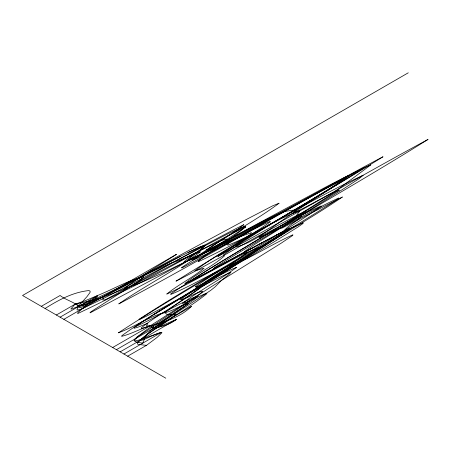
<?xml version="1.0" encoding="UTF-8"?>
<svg xmlns="http://www.w3.org/2000/svg" width="451" height="451" viewBox="0 0 451 451"><rect width="100%" height="100%" fill="white"/><g stroke="black" fill="none" stroke-linecap="round" stroke-linejoin="round"><path stroke-width="0.68" d="M56.341 315.007L75.114 304.166L91.846 300.473L104.463 296.611L142.888 281.819L164.429 272.128L202.499 253.383L326.4 186.725L344.203 177.531L348.567 175.552L349.17 175.749L345.455 178.438L328.334 187.233L229.057 241.302L213.002 249.504L200.464 254.589L187.757 260.808L90.132 312.836L90.082 312.436L94.321 309.572L137.905 281.74L142.702 278.154L143.717 276.604C127.639 280.629 112.987 289.283 97.641 295.495L97.546 296.093L94.473 299.492L94.084 300.259L94.8 300.389C132.29 283.888 166.819 260.977 204.613 245.124L205.318 245.254C200.12 251.083 192.78 254.702 187.464 260.436L187.757 260.808L189.493 260.351L192.769 258.998L212.376 249.307L344.006 178.184L364.228 167.597L370.654 164.97C358.043 174.543 345.1 183.839 332.511 193.496C279.316 228.172 223.346 258.553 170.67 293.979L170.799 294.441C192.712 285.246 213.024 272.579 234.757 262.956L235.569 263.023C198.547 288.522 158.38 309.397 121.883 335.662L121.685 336.316C130.959 334.056 139.477 329.247 148.576 326.315C163.769 322.24 180.011 317.611 191.512 306.33L116.414 349.688M128.197 283.786L83.548 306.539L79.686 307.751L79.105 307.52L78.778 305.304L75.114 304.166L70.858 308.958L71.596 309.087C105.912 295.287 138.316 277.049 172.355 262.544C182.097 259.996 190.953 255.007 200.419 251.776C174.638 271.045 145.307 285.517 118.793 303.895C201.529 260.238 281.717 211.733 364.228 167.597C316.14 198.367 265.786 225.59 217.794 256.472C288.381 218.363 357.446 177.485 428.055 139.415C357.75 183.444 285.139 223.769 214.637 267.511L213.571 268.666L276.615 234.977L290.303 228.161L290.247 228.736C254.313 253.49 215.178 273.734 180.248 299.83C188.09 298.196 194.922 292.93 202.775 291.16L200.345 293.697L192.521 299.346L147.116 329.422L136.879 337.1L133.947 340.522L135.131 340.911L138.175 340.296L161.475 332.348L161.943 332.697L157.258 337.286L146.457 345.353L127.684 356.189M146.457 345.353L138.136 344.451L137.38 343.814L137.561 342.715C148.526 331.327 163.927 325.222 175.512 314.584L175.422 314.105C171.87 314.014 167.484 316.585 165.229 312.836L165.117 312.34C196.365 288.99 230.591 269.512 262.076 246.624L258.4 247.661L245.085 253.186L242.661 253.501L245.519 250.767L255.091 244.154L344.502 188.197L358.917 178.793L363.128 175.276C306.962 201.208 254.652 235.281 198.62 261.586L198.13 261.326C212.917 248.766 230.602 239.859 245.226 227.09L245.243 226.537L241.883 227.394L228.336 233.59L105.822 297.277L82.623 308.501L79.771 309.606L77.166 310.029L76.991 309.583L79.06 305.395L86.885 296.741L90.02 292.496L90.132 291.16L88.909 290.568C72.983 292.152 58.371 300.095 45.077 308.501M142.702 321.507L137.042 325.368L134.359 327.527L134.037 328.317L138.029 327.155L147.629 323.328L147.866 323.497L146.631 325.38L146.8 325.915L151.175 325.723L151.609 325.893L151.931 327.691L153.966 328.012L165.523 319.968L210.521 290.529L215.274 286.735L221.548 280.319L229.102 274.309L230.906 272.19C199.5 285.996 170.399 304.803 139.415 319.612L138.947 319.342C198.756 280.483 261.828 246.686 320.892 206.705L321.185 205.994L308.963 211.423L259.094 236.967L259.049 237.536C286.56 226.441 311.759 210.177 338.802 197.989L338.588 198.66C266.287 245.141 190.305 285.866 118.371 332.844C133.158 327.381 146.552 318.372 161.576 313.327C171.301 312.25 179.436 305.677 188.777 303.106L183.918 306.815L139.207 335.713L135.193 338.848L134.488 340.15L134.629 341.069L136.692 342.078L142.702 343.183L145.893 335.409L150.138 331.045L162.14 321.602L195.136 298.833L198.006 296.093L197.262 295.98C176.313 304.617 157.111 317.03 136.399 326.225L136.901 325.397L142.702 321.507L251.585 254.308L283.414 233.759L290.748 228.443L289.976 228.347C254.336 245.592 220.595 266.654 184.842 283.628C197.081 273.21 212.528 266.597 224.463 255.875L223.425 255.39L223.538 254.787C262.809 227.338 305.361 204.72 345.455 178.438L345.398 179.013C321.518 194.573 297.22 209.439 274.107 226.131C262.364 234.689 250.158 243.252 235.963 247.069L235.788 246.629L236.566 245.637L250.294 234.458L251.585 232.631C228.46 240.315 206.564 251.54 184.6 262.087L183.969 261.913C190.08 255.779 198.778 252.351 204.354 245.812L201.744 246.235L198.575 247.52L187.943 252.571M153.966 328.012L154.186 328.475L158.504 327.184L176.493 319.342C170.106 324.404 161.903 326.744 153.966 328.012L153.312 326.22L152.528 325.588L150.211 325.842L142.206 328.294L141.259 328.3L141.422 327.663C159.958 312.988 181.618 302.497 200.114 287.817L196.986 287.997L197.036 287.428C244.087 255.204 295.287 228.916 342.405 196.997L281.621 228.296L281.745 227.682L285.669 224.874L306.398 210.741C262.07 232.383 220.054 258.846 175.986 281.153C244.138 238.331 314.663 199.308 383 156.756C315.288 192.47 249.6 231.983 182.001 267.928L181.437 267.708C202.454 253.445 225.072 241.522 245.722 226.802C207.105 245.716 170.027 267.685 131.709 287.225C113.753 295.941 95.973 304.972 77.938 313.462L77.51 313.18L78.513 312.047L91.925 300.056L97.641 295.495L85.03 300.778L75.114 304.166M154.456 314.178L274.811 241.437L298.212 226.847L302.61 223.764L303.309 222.822L285.376 230.461L275.127 235.839M408.262 72.808L22.55 295.495L165.793 378.192M41.323 306.33L60.096 295.495C65.807 299.977 73.513 301.792 78.869 306.33L82.229 305.767L101.396 297.66L245.073 220.15L272.731 205.803L279.118 203.192C251.432 223.893 219.496 239.109 192.318 260.345C219.13 249.392 243.658 233.268 270.104 221.396L270.358 221.791C245.851 239.171 218.65 252.859 194.719 270.882L204.049 268.204C192.419 277.867 178.449 284.491 166.746 294.075C194.42 281.486 220.28 265.058 247.83 252.137C231.262 264.878 212.218 274.467 195.266 286.825L195.864 287.022L199.962 285.195L229.401 270.369L236.566 267.313C219.293 280.477 199.584 290.275 182.356 303.489L186.353 302.266L204.106 294.182L206.53 293.325L206.924 293.64C185.372 310.869 159.953 323.254 138.947 341.018C146.772 339.169 153.644 334.304 161.475 332.348L123.929 354.024M60.096 317.171L97.641 295.495M63.85 319.342L176.493 254.308C158.91 265.724 140.317 275.922 123.929 288.99L125.615 288.617L136.687 283.352L192.588 254.212L220.629 240.733L226.363 239.069L226.785 239.368L226.802 241.522L229.909 241.353L227.575 244.87L227.879 245.231C252.735 235.783 274.975 219.564 299.938 210.679L296.64 215.285L297.683 215.77L300.986 215.488L301.556 215.702L301.443 216.311C296.313 221.802 288.99 224.993 284.107 230.653L287.417 229.824L232.812 265.143C253.4 256.405 272.455 244.036 292.885 234.796L292.755 235.416L281.069 243.247L210.51 287.236L150.211 325.842L112.66 347.518M120.175 351.853L176.493 319.342M262.623 242.514L196.839 278.329L188.546 282.574L187.757 282.489C237.728 250.756 289.576 222.022 339.4 190.057C323.406 196.467 308.817 206.389 292.885 213.12L295.072 211.316L296.014 210.228L295.963 209.715C290.038 210.78 283.758 210.989 278.301 213.954C253.952 225.015 231.064 239.673 206.53 249.972L237.773 229.232L243.828 224.649C196.85 248.23 151.564 275.127 105.151 299.83L102.867 300.022L103.24 297.609L101.396 297.66L88.475 303.579L78.869 306.33M137.769 278.831L180.248 256.472"/></g></svg>
